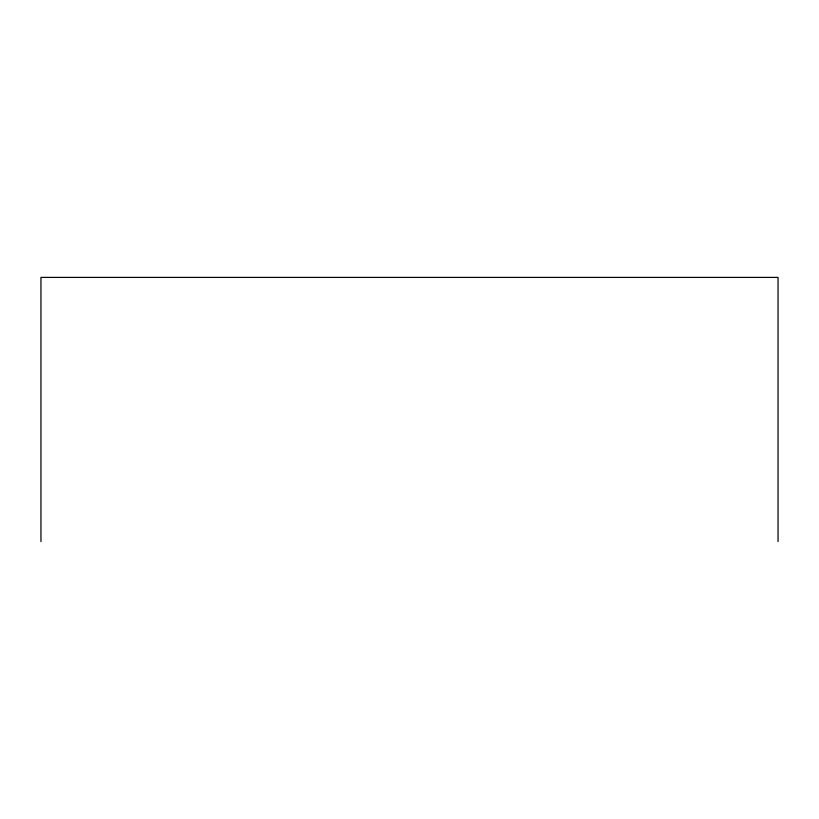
<?xml version="1.0" encoding="UTF-8"?>
<svg xmlns="http://www.w3.org/2000/svg" width="819" height="819" viewBox="0 0 819 819"><rect width="100%" height="100%" fill="white"/><g stroke="black" fill="none" stroke-linecap="round" stroke-linejoin="round"><path stroke-width="1.23" d="M778.05 541.594L778.05 277.406L40.95 277.406L40.95 541.594"/></g></svg>
